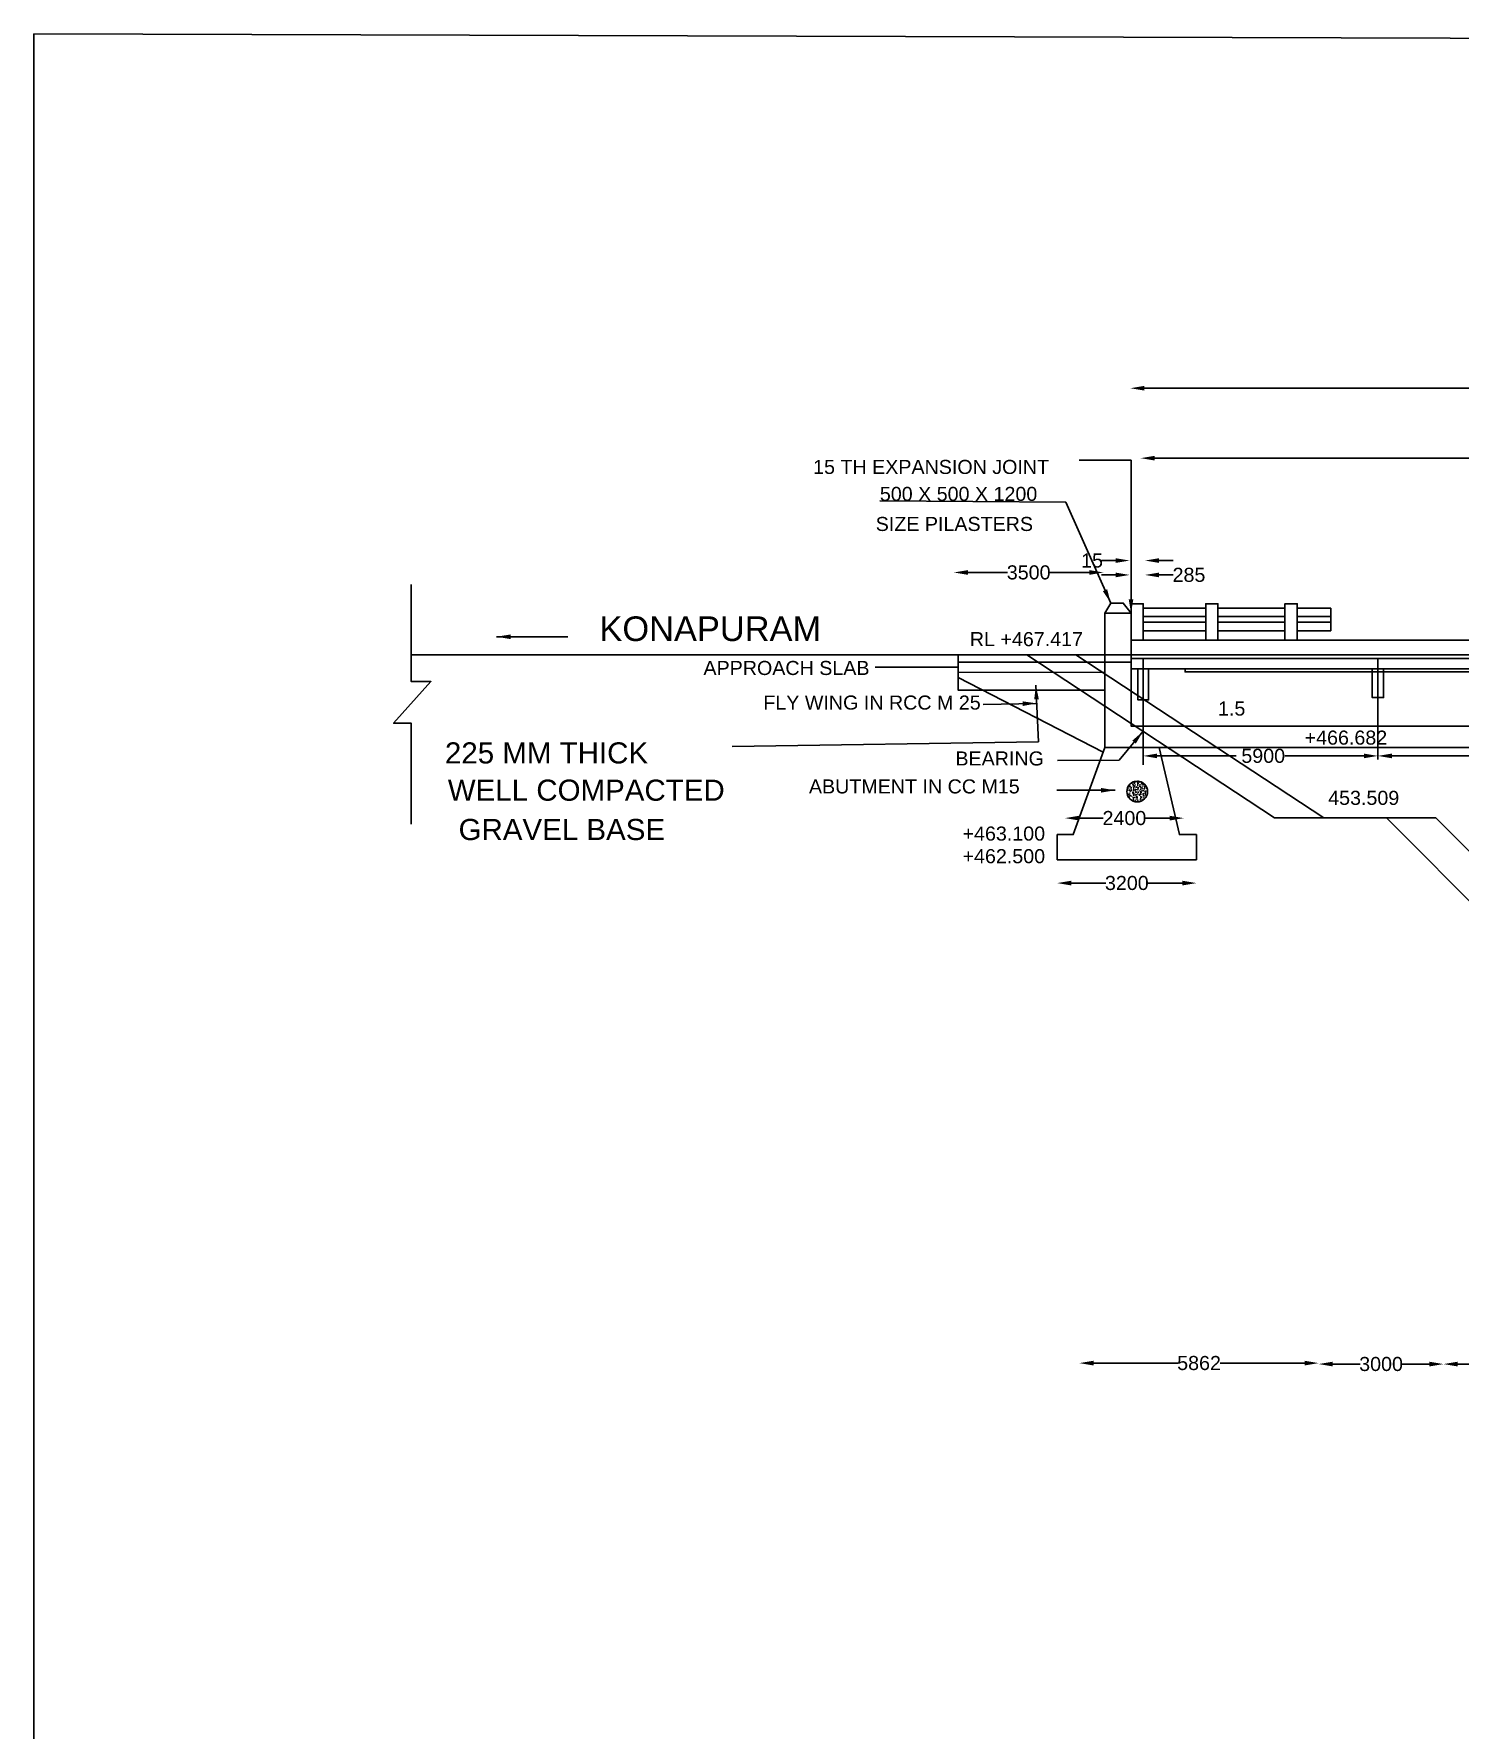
# Model space of a CAD drawing. Header units: millimetres. Extents: x 5124 to 2385548, y 2311 to 44314889.
# Drawn here: x 2375415 to 2377442, y 44312479 to 44314889 of the extents above; entities that cross this region are included whole.
import ezdxf

# ---------------------------------------------------------------- set-up
doc = ezdxf.new("R2010")
doc.units = ezdxf.units.MM
doc.header["$MEASUREMENT"] = 0
for name, color, linetype in [('DIMENSIONS', 7, 'Continuous'), ('DRAWING', 2, 'Continuous'), ('TEXT', 7, 'Continuous')]:
    doc.layers.add(name, color=color, linetype=linetype)
doc.styles.get("Standard").update_dxf_attribs({"font": 'arial.ttf', "height": 20})
doc.dimstyles.get("Standard").update_dxf_attribs({"dimtxt": 25, "dimasz": 20, "dimexe": 0.18, "dimexo": 0.0625, "dimgap": 0.09, "dimtad": 0, "dimdec": 0, "dimzin": 0, "dimdsep": 46, "dimtxsty": 'Standard', "dimcen": 0.09, "dimse1": 1, "dimse2": 1, "dimadec": 0, "dimazin": 0, "dimtfac": 1, "dimtdec": 0, "dimtofl": 0, "dimtmove": 0, "dimatfit": 3, "dimfxl": 1, "dimtolj": 1, "dimtzin": 0, "dimarcsym": 0})

# ---------------------------------------------------------------- blocks, each defined once
blk = doc.blocks.new('*D53')
at = {"layer": 'Defpoints', "color": 0, "transparency": 16777216}
for p in [(2376973.279307589, 44314381.41847197), (2380214.202975184, 44314385.49204618), (2380214.202975184, 44314381.41847197)]:
    blk.add_point(p, dxfattribs=at)
at = {"layer": 'DIMENSIONS', "color": 0, "lineweight": -2, "transparency": 16777216}
for p, q in [((2376993.279307589, 44314385.49204618), (2378556.052232792, 44314385.49204618)), ((2380194.202975184, 44314385.49204618), (2378631.430049981, 44314385.49204618))]:
    blk.add_line(p, q, dxfattribs=at)
at = {"layer": 'DIMENSIONS', "color": 0, "transparency": 16777216}
for points in [[(2376993.279307589, 44314388.82537951), (2376993.279307589, 44314382.15871284), (2376973.279307589, 44314385.49204618)], [(2380194.202975184, 44314388.82537951), (2380194.202975184, 44314382.15871284), (2380214.202975184, 44314385.49204618)]]:
    blk.add_solid(points, dxfattribs=at)
at = {"layer": 'DIMENSIONS', "color": 0, "transparency": 16777216, "insert": (2378593.741141386, 44314385.49204618), "char_height": 20, "attachment_point": 5}
blk.add_mtext('\\A1;54900', dxfattribs=at)
blk = doc.blocks.new('*D54')
at = {"layer": 'Defpoints', "color": 0, "transparency": 16777216}
for p in [(2376987.85755606, 44314283.49104123), (2378011.301750906, 44314286.14209746), (2378011.301750906, 44314283.49104123)]:
    blk.add_point(p, dxfattribs=at)
at = {"layer": 'DIMENSIONS', "color": 0, "lineweight": -2, "transparency": 16777216}
for p, q in [((2377007.85755606, 44314286.14209746), (2377462.832081859, 44314286.14209746)), ((2377991.301750906, 44314286.14209746), (2377536.327225106, 44314286.14209746))]:
    blk.add_line(p, q, dxfattribs=at)
at = {"layer": 'DIMENSIONS', "color": 0, "transparency": 16777216}
for points in [[(2377007.85755606, 44314289.47543079), (2377007.85755606, 44314282.80876412), (2376987.85755606, 44314286.14209746)], [(2377991.301750906, 44314289.47543079), (2377991.301750906, 44314282.80876412), (2378011.301750906, 44314286.14209746)]]:
    blk.add_solid(points, dxfattribs=at)
at = {"layer": 'DIMENSIONS', "color": 0, "transparency": 16777216, "insert": (2377499.579653483, 44314286.14209746), "char_height": 20, "attachment_point": 5}
blk.add_mtext('\\A1;17700', dxfattribs=at)
blk = doc.blocks.new('*D59')
at = {"layer": 'Defpoints', "color": 0, "transparency": 16777216}
for p in [(2376722.37997853, 44314113.92043237), (2376935.171254545, 44314123.71640843), (2376935.171254545, 44314113.92043237)]:
    blk.add_point(p, dxfattribs=at)
at = {"layer": 'DIMENSIONS', "color": 0, "lineweight": -2, "transparency": 16777216}
for p, q in [((2376742.37997853, 44314123.71640843), (2376798.86296988, 44314123.71640843)), ((2376915.171254545, 44314123.71640843), (2376858.688263196, 44314123.71640843))]:
    blk.add_line(p, q, dxfattribs=at)
at = {"layer": 'DIMENSIONS', "color": 0, "transparency": 16777216}
for points in [[(2376742.37997853, 44314127.04974177), (2376742.37997853, 44314120.3830751), (2376722.37997853, 44314123.71640843)], [(2376915.171254545, 44314127.04974177), (2376915.171254545, 44314120.3830751), (2376935.171254545, 44314123.71640843)]]:
    blk.add_solid(points, dxfattribs=at)
at = {"layer": 'DIMENSIONS', "color": 0, "transparency": 16777216, "insert": (2376828.775616538, 44314123.71640843), "char_height": 20, "attachment_point": 5}
blk.add_mtext('\\A1;3500', dxfattribs=at)
blk = doc.blocks.new('*D60')
at = {"layer": 'Defpoints', "color": 0, "transparency": 16777216}
for p in [(2376972.358576104, 44314119.51351441), (2376994.149221197, 44314120.2247734), (2376994.149221197, 44314119.51351441)]:
    blk.add_point(p, dxfattribs=at)
at = {"layer": 'DIMENSIONS', "color": 0, "lineweight": -2, "transparency": 16777216}
for p, q in [((2376952.358576104, 44314120.2247734), (2376932.358576104, 44314120.2247734)), ((2377014.149221197, 44314120.2247734), (2377034.149221197, 44314120.2247734))]:
    blk.add_line(p, q, dxfattribs=at)
at = {"layer": 'DIMENSIONS', "color": 0, "transparency": 16777216}
for points in [[(2376952.358576104, 44314123.55810674), (2376952.358576104, 44314116.89144006), (2376972.358576104, 44314120.2247734)], [(2377014.149221197, 44314123.55810674), (2377014.149221197, 44314116.89144006), (2376994.149221197, 44314120.2247734)]]:
    blk.add_solid(points, dxfattribs=at)
at = {"layer": 'DIMENSIONS', "color": 0, "transparency": 16777216, "insert": (2377056.578921061, 44314120.2247734), "char_height": 20, "attachment_point": 5}
blk.add_mtext('\\A1;285', dxfattribs=at)
blk = doc.blocks.new('*D61')
at = {"layer": 'Defpoints', "color": 0, "transparency": 16777216}
for p in [(2376994.149221197, 44314140.62497439), (2376972.358576104, 44314120.2247734), (2376994.149221197, 44314120.2247734)]:
    blk.add_point(p, dxfattribs=at)
at = {"layer": 'DIMENSIONS', "color": 0, "lineweight": -2, "transparency": 16777216}
for p, q in [((2376952.358576104, 44314140.62497439), (2376932.358576104, 44314140.62497439)), ((2377014.149221197, 44314140.62497439), (2377034.149221197, 44314140.62497439))]:
    blk.add_line(p, q, dxfattribs=at)
at = {"layer": 'DIMENSIONS', "color": 0, "transparency": 16777216}
for points in [[(2376952.358576104, 44314143.95830773), (2376952.358576104, 44314137.29164106), (2376972.358576104, 44314140.62497439)], [(2377014.149221197, 44314143.95830773), (2377014.149221197, 44314137.29164106), (2376994.149221197, 44314140.62497439)]]:
    blk.add_solid(points, dxfattribs=at)
at = {"layer": 'DIMENSIONS', "color": 0, "transparency": 16777216, "insert": (2376918.810185927, 44314140.62497439), "char_height": 20, "attachment_point": 5}
blk.add_mtext('\\A1;15', dxfattribs=at)
blk = doc.blocks.new('*D64')
at = {"layer": 'Defpoints', "color": 0, "transparency": 16777216}
for p in [(2376869.278580629, 44313715.49006588), (2377067.237835244, 44313715.49006588), (2377067.237835244, 44313682.41253598)]:
    blk.add_point(p, dxfattribs=at)
at = {"layer": 'DIMENSIONS', "color": 0, "lineweight": -2, "transparency": 16777216}
for p, q in [((2376889.278580629, 44313682.41253598), (2376938.345561279, 44313682.41253598)), ((2377047.237835244, 44313682.41253598), (2376998.170854595, 44313682.41253598))]:
    blk.add_line(p, q, dxfattribs=at)
at = {"layer": 'DIMENSIONS', "color": 0, "transparency": 16777216}
for points in [[(2376889.278580629, 44313685.74586932), (2376889.278580629, 44313679.07920264), (2376869.278580629, 44313682.41253598)], [(2377047.237835244, 44313685.74586932), (2377047.237835244, 44313679.07920264), (2377067.237835244, 44313682.41253598)]]:
    blk.add_solid(points, dxfattribs=at)
at = {"layer": 'DIMENSIONS', "color": 0, "transparency": 16777216, "insert": (2376968.258207937, 44313682.41253598), "char_height": 20, "attachment_point": 5}
blk.add_mtext('\\A1;3200', dxfattribs=at)
blk = doc.blocks.new('*D65')
at = {"layer": 'Defpoints', "color": 0, "transparency": 16777216}
for p in [(2376880.438883074, 44313774.68222477), (2377049.188503169, 44313774.68222477), (2377049.188503169, 44313774.68222477)]:
    blk.add_point(p, dxfattribs=at)
at = {"layer": 'DIMENSIONS', "color": 0, "lineweight": -2, "transparency": 16777216}
for p, q in [((2376900.438883074, 44313774.68222477), (2376934.723693121, 44313774.68222477)), ((2377029.188503169, 44313774.68222477), (2376994.903693121, 44313774.68222477))]:
    blk.add_line(p, q, dxfattribs=at)
at = {"layer": 'DIMENSIONS', "color": 0, "transparency": 16777216}
for points in [[(2376900.438883074, 44313778.01555811), (2376900.438883074, 44313771.34889144), (2376880.438883074, 44313774.68222477)], [(2377029.188503169, 44313778.01555811), (2377029.188503169, 44313771.34889144), (2377049.188503169, 44313774.68222477)]]:
    blk.add_solid(points, dxfattribs=at)
at = {"layer": 'DIMENSIONS', "color": 0, "transparency": 16777216, "insert": (2376964.813693121, 44313774.68222477), "char_height": 20, "attachment_point": 5}
blk.add_mtext('\\A1;2400', dxfattribs=at)
blk = doc.blocks.new('*D66')
at = {"layer": 'Defpoints', "color": 0, "transparency": 16777216}
for p in [(2376991.326919682, 44313875.0619215), (2377325.096957176, 44313875.0619215), (2377325.096957176, 44313863.07231908)]:
    blk.add_point(p, dxfattribs=at)
at = {"layer": 'DIMENSIONS', "color": 0, "lineweight": -2, "transparency": 16777216}
for p, q in [((2377011.326919682, 44313863.07231908), (2377123.831351799, 44313863.07231908)), ((2377305.096957176, 44313863.07231908), (2377192.592525059, 44313863.07231908))]:
    blk.add_line(p, q, dxfattribs=at)
at = {"layer": 'DIMENSIONS', "color": 0, "transparency": 16777216}
for points in [[(2377011.326919682, 44313866.40565241), (2377011.326919682, 44313859.73898574), (2376991.326919682, 44313863.07231908)], [(2377305.096957176, 44313866.40565241), (2377305.096957176, 44313859.73898574), (2377325.096957176, 44313863.07231908)]]:
    blk.add_solid(points, dxfattribs=at)
at = {"layer": 'DIMENSIONS', "color": 0, "transparency": 16777216, "insert": (2377158.211938429, 44313863.07231908), "char_height": 20, "attachment_point": 5}
blk.add_mtext('\\A1; 5900', dxfattribs=at)
blk = doc.blocks.new('*D67')
at = {"layer": 'Defpoints', "color": 0, "transparency": 16777216}
for p in [(2377325.096957176, 44313863.07231908), (2377672.07959727, 44313863.07231908), (2377672.07959727, 44313858.15313123)]:
    blk.add_point(p, dxfattribs=at)
at = {"layer": 'DIMENSIONS', "color": 0, "lineweight": -2, "transparency": 16777216}
for p, q in [((2377345.096957176, 44313863.07231908), (2377468.668809283, 44313863.07231908)), ((2377652.07959727, 44313863.07231908), (2377528.507745163, 44313863.07231908))]:
    blk.add_line(p, q, dxfattribs=at)
at = {"layer": 'DIMENSIONS', "color": 0, "transparency": 16777216}
for points in [[(2377345.096957176, 44313866.40565241), (2377345.096957176, 44313859.73898574), (2377325.096957176, 44313863.07231908)], [(2377652.07959727, 44313866.40565241), (2377652.07959727, 44313859.73898574), (2377672.07959727, 44313863.07231908)]]:
    blk.add_solid(points, dxfattribs=at)
at = {"layer": 'DIMENSIONS', "color": 0, "transparency": 16777216, "insert": (2377498.588277223, 44313863.07231908), "char_height": 20, "attachment_point": 5}
blk.add_mtext('\\A1;5900', dxfattribs=at)
blk = doc.blocks.new('*D154')
at = {"layer": 'Defpoints', "color": 0, "transparency": 16777216}
for p in [(2376900.918351037, 44313111.60006925), (2377240.888542403, 44313111.60006925), (2377240.888542403, 44313000.36335316)]:
    blk.add_point(p, dxfattribs=at)
at = {"layer": 'DIMENSIONS', "color": 0, "lineweight": -2, "transparency": 16777216}
for p, q in [((2376920.918351037, 44313000.36335316), (2377041.052191604, 44313000.36335316)), ((2377220.888542403, 44313000.36335316), (2377100.754701836, 44313000.36335316))]:
    blk.add_line(p, q, dxfattribs=at)
at = {"layer": 'DIMENSIONS', "color": 0, "transparency": 16777216}
for points in [[(2376920.918351037, 44313003.69668649), (2376920.918351037, 44312997.03001982), (2376900.918351037, 44313000.36335316)], [(2377220.888542403, 44313003.69668649), (2377220.888542403, 44312997.03001982), (2377240.888542403, 44313000.36335316)]]:
    blk.add_solid(points, dxfattribs=at)
at = {"layer": 'DIMENSIONS', "color": 0, "transparency": 16777216, "insert": (2377070.90344672, 44313000.36335316), "char_height": 20, "attachment_point": 5}
blk.add_mtext('\\A1;5862', dxfattribs=at)
blk = doc.blocks.new('*D155')
at = {"layer": 'Defpoints', "color": 0, "transparency": 16777216}
for p in [(2377240.888542403, 44313000.36335316), (2377418.255162932, 44313000.36335316), (2377418.255162932, 44312998.97995603)]:
    blk.add_point(p, dxfattribs=at)
at = {"layer": 'DIMENSIONS', "color": 0, "lineweight": -2, "transparency": 16777216}
for p, q in [((2377260.888542403, 44312998.97995603), (2377299.65920601, 44312998.97995603)), ((2377398.255162932, 44312998.97995603), (2377359.484499326, 44312998.97995603))]:
    blk.add_line(p, q, dxfattribs=at)
at = {"layer": 'DIMENSIONS', "color": 0, "transparency": 16777216}
for points in [[(2377260.888542403, 44313002.31328937), (2377260.888542403, 44312995.6466227), (2377240.888542403, 44312998.97995603)], [(2377398.255162932, 44313002.31328937), (2377398.255162932, 44312995.6466227), (2377418.255162932, 44312998.97995603)]]:
    blk.add_solid(points, dxfattribs=at)
at = {"layer": 'DIMENSIONS', "color": 0, "transparency": 16777216, "insert": (2377329.571852668, 44312998.97995603), "char_height": 20, "attachment_point": 5}
blk.add_mtext('\\A1;3000', dxfattribs=at)
blk = doc.blocks.new('*D156')
at = {"layer": 'Defpoints', "color": 0, "transparency": 16777216}
for p in [(2377418.255162932, 44313000.36335316), (2377704.243420181, 44313000.36335316), (2377704.243420181, 44312998.97995603)]:
    blk.add_point(p, dxfattribs=at)
at = {"layer": 'DIMENSIONS', "color": 0, "lineweight": -2, "transparency": 16777216}
for p, q in [((2377438.255162932, 44312998.97995603), (2377531.329823617, 44312998.97995603)), ((2377684.243420181, 44312998.97995603), (2377591.168759497, 44312998.97995603))]:
    blk.add_line(p, q, dxfattribs=at)
at = {"layer": 'DIMENSIONS', "color": 0, "transparency": 16777216}
for points in [[(2377438.255162932, 44313002.31328937), (2377438.255162932, 44312995.6466227), (2377418.255162932, 44312998.97995603)], [(2377684.243420181, 44313002.31328937), (2377684.243420181, 44312995.6466227), (2377704.243420181, 44312998.97995603)]]:
    blk.add_solid(points, dxfattribs=at)
at = {"layer": 'DIMENSIONS', "color": 0, "transparency": 16777216, "insert": (2377561.249291557, 44312998.97995603), "char_height": 20, "attachment_point": 5}
blk.add_mtext('\\A1;5000', dxfattribs=at)

msp = doc.modelspace()

# ---------------------------------------------------------------- hatches: boundary and pattern name
at = {"layer": 'DIMENSIONS'}
h = msp.add_hatch(dxfattribs=at)
h.set_pattern_fill('AR-CONC', color=0)
h.set_pattern_definition([(49.99999999999999, (0, 0), (7.172601826007535, -0.6275213498259511), [0.75, -8.25]), (355, (0, 0), (-1.38751333613, 7.521921337000118), [0.6, -6.6]), (100.45144446, (0.59771681, -0.05229344), (5.78508846727112, 6.894399909686294), [0.6374019199999998, -7.011421119999999]), (46.18420000000001, (0, 2), (10.67241330671572, -1.655192807930765), [1.125, -12.375]), (96.63563549, (0.88936745, 1.86206693), (9.346619456742284, 9.741186007745505), [0.95610342, -10.5171376]), (351.1841639899999, (0, 2), (9.346619450547731, 9.741186002699902), [0.9, -9.90000001]), (21, (1, 1.5), (5.969070521184617, -4.026188906653388), [0.75, -8.25]), (326.0000000000001, (1, 1.5), (2.433153319215817, 7.25150045046853), [0.6, -6.6]), (71.45144474, (1.49742254, 1.16448426), (8.402223767299711, 3.225311528063538), [0.6374019000000001, -7.01142112]), (37.50000000000001, (0, 0), (0.1215985531729067, 3.328938538313115), [0, -6.52, 0, -6.7, 0, -6.625]), (7.499999999999999, (0, 0), (2.630695374421486, 3.944117118823602), [0, -3.82, 0, -6.37, 0, -2.525]), (327.5, (-2.23, 0), (5.33822436172409, -0.2255487173437976), [0, -2.5, 0, -7.8, 0, -10.35]), (317.5, (-3.23, 0), (5.831861693423862, 1.001049823323177), [0, -3.25, 0, -5.18, 0, -7.35])])
h.paths.add_polyline_path([(2376997.749226621, 44313812.45848709, 1), (2376968.214495558, 44313812.45848709, 1)])

# ---------------------------------------------------------------- linework, layer by layer
at = {"layer": 'DIMENSIONS', "color": 0}
msp.add_circle((2376982.98186109, 44313812.45848709), 14.76736553153023, dxfattribs=at)
at = {"layer": 'DRAWING', "color": 0}
for points in [[(2375415.145495296, 44314888.90069856), (2385479.091872544, 44314858.43335481), (2385479.091872544, 44308548.71353075), (2375415.145495296, 44308579.1808745)], [(2376974.220292278, 44314027.5988562), (2376991.552600782, 44314027.5988562), (2376991.552600782, 44314079.3024869), (2376974.220292278, 44314079.3024869)], [(2377080.397095039, 44314027.5988562), (2377097.729403544, 44314027.5988562), (2377097.729403544, 44314079.3024869), (2377080.397095039, 44314079.3024869)], [(2377193.036583855, 44314027.5988562), (2377210.36889236, 44314027.5988562), (2377210.36889236, 44314079.3024869), (2377193.036583855, 44314079.3024869)], [(2377317.0093672, 44313986.75057433), (2377333.057345078, 44313986.75057433), (2377333.057345078, 44313946.04913463), (2377317.0093672, 44313946.04913463)]]:
    msp.add_lwpolyline(points, close=True, dxfattribs=at)
for points in [[(2375951.482785144, 44314106.79235185), (2375951.482785144, 44313968.64426094), (2375979.37286585, 44313968.64426094), (2375926.378840202, 44313909.51581807), (2375951.482785144, 44313909.51581806), (2375951.482785144, 44313765.99364169)], [(2376936.970600847, 44314065.72549459), (2376945.489036561, 44314080.21054531), (2376963.289120437, 44314080.21054531), (2376974.220292278, 44314065.72549459)], [(2376728.601292568, 44314006.84347649), (2376728.601292568, 44313956.38547239), (2376936.970600847, 44313956.38547239), (2376936.970600847, 44314065.72549459), (2376974.220292278, 44314065.72549459), (2376974.220292278, 44313905.4126768), (2378575.476938556, 44313905.4126768)], [(2376991.552600782, 44314073.10304722), (2377080.397095039, 44314073.10304722)], [(2376991.552600782, 44314061.05523878), (2377080.397095039, 44314061.05523878)], [(2376991.552600782, 44314052.91478206), (2377080.397095039, 44314052.91478206)], [(2377097.729403544, 44314073.10304722), (2377193.036583855, 44314073.10304722)], [(2377097.729403544, 44314061.05523878), (2377193.036583855, 44314061.05523878)], [(2377097.729403544, 44314052.91478206), (2377193.036583855, 44314052.91478206)], [(2377210.36889236, 44314073.10304722), (2377258.385623922, 44314073.10304722)], [(2377210.36889236, 44314061.05523878), (2377258.385623922, 44314061.05523878)], [(2377210.36889236, 44314052.91478206), (2377258.385623922, 44314052.91478206)], [(2377258.385623922, 44314073.10304722), (2377258.385623922, 44314040.86528578)], [(2376991.552600782, 44314040.86528578), (2377080.397095039, 44314040.86528578)], [(2377097.729403544, 44314040.86528578), (2377193.036583855, 44314040.86528578)], [(2377210.36889236, 44314040.86528578), (2377258.385623922, 44314040.86528578)], [(2375952.373199667, 44314006.84347649), (2378575.476938556, 44314006.84347649)], [(2376826.317105714, 44314006.84347649), (2377178.047255501, 44313774.93075932), (2377337.156534519, 44313774.93075932), (2377630.037259928, 44313481.31395405), (2377808.300709424, 44313481.31395405), (2378082.355527773, 44313214.16755782), (2378575.476938556, 44313214.16755782)], [(2376895.88433071, 44314006.84347649), (2377248.295627091, 44313774.93075932)], [(2376974.220292278, 44314027.5988562), (2378575.476938556, 44314027.5988562)], [(2376728.601292568, 44313988.93548439), (2376610.746518689, 44313988.93548439)], [(2376728.601292568, 44313996.35523305), (2376936.970600847, 44313996.35523305)], [(2376936.970600847, 44313982.27863984), (2376728.601292568, 44313981.61447444)], [(2376936.970600847, 44313996.35523305), (2376974.220292278, 44313996.35523305)], [(2376974.220292278, 44314001.53690466), (2378575.476938556, 44314001.53690466)], [(2376974.220292278, 44313986.75057433), (2378575.476938556, 44313986.75057433)], [(2376984.023058617, 44313986.75057433), (2376984.023058617, 44313942.60087565), (2376999.156002217, 44313942.60087565), (2376999.156002217, 44313986.75057433)], [(2376991.326919682, 44314001.53690466), (2376991.326919682, 44313850.34011564)], [(2377051.070861876, 44313986.75057433), (2377051.070861876, 44313982.48118074), (2378575.476938556, 44313982.48118074)], [(2377325.096957176, 44314001.53690466), (2377325.096957176, 44313858.15313123)], [(2376728.601292568, 44313974.30021584), (2376934.59055716, 44313868.47502893)], [(2376936.970600847, 44313956.38547239), (2376936.970600847, 44313875.0619215)], [(2376936.970600847, 44313875.0619215), (2376892.244710056, 44313751.28073245), (2376869.278580629, 44313751.28073245), (2376869.278580629, 44313715.49006588), (2377067.237835244, 44313715.49006588), (2377067.237835244, 44313751.28073245), (2377042.892999459, 44313751.28073245), (2377014.416147891, 44313875.0619215)], [(2376936.970600847, 44313875.0619215), (2378575.476938556, 44313875.0619215)], [(2377337.156534519, 44313774.93075932), (2377407.224361229, 44313774.93075932), (2377702.185456053, 44313481.31395405)]]:
    msp.add_lwpolyline(points, dxfattribs=at)

# ---------------------------------------------------------------- texts
at = {"layer": 'DIMENSIONS', "color": 0}
msp.add_text('RL +467.417', height=20, dxfattribs=at).set_placement((2376745.171559073, 44314019.00975195))
at = {"layer": 'TEXT', "color": 0}
for s, height, p in [('15 TH EXPANSION JOINT ', 20, (2376522.478943273, 44314263.67277941)), ('500 X 500 X 1200', 20, (2376617.314286001, 44314225.36178389)), ('SIZE PILASTERS ', 20, (2376611.431834854, 44314182.65391462)), ('KONAPURAM ', 35, (2376218.791009203, 44314026.30625696)), ('APPROACH SLAB ', 20, (2376366.619563937, 44313978.03763559)), ('FLY WING IN RCC M 25 ', 20, (2376451.736074343, 44313928.89610548)), ('1.5', 20, (2377097.833816506, 44313920.39332756)), ('+466.682', 20, (2377220.956076451, 44313879.07564632)), ('225 MM THICK ', 30, (2375999.247702315, 44313852.33877434)), ('BEARING ', 20, (2376724.681807235, 44313849.46140844)), ('WELL COMPACTED ', 30, (2376003.339842238, 44313799.38230965)), ('ABUTMENT IN CC M15 ', 20, (2376516.494188637, 44313809.72789494)), ('453.509', 20, (2377254.409320325, 44313793.49825802)), ('GRAVEL BASE ', 30, (2376018.634215198, 44313743.51614909)), ('+463.100', 20, (2376734.809853546, 44313742.7402302)), ('+462.500', 20, (2376734.809853546, 44313710.6119899))]:
    msp.add_text(s, height=height, dxfattribs=at).set_placement(p)

# ---------------------------------------------------------------- dimensions: what is measured, and where the dimension line sits
at = {"layer": 'DIMENSIONS', "color": 0}
for base, p1, p2, text, picture, middle in [((2380214.202975184, 44314385.49204618), (2376973.279307589, 44314381.41847197), (2380214.202975184, 44314381.41847197), '54900', '*D53', (2378593.741141386, 44314385.49204618)), ((2378011.301750906, 44314286.14209746), (2376987.85755606, 44314283.49104123), (2378011.301750906, 44314283.49104123), '17700', '*D54', (2377499.579653483, 44314286.14209746)), ((2376935.171254545, 44314123.71640843), (2376722.37997853, 44314113.92043237), (2376935.171254545, 44314113.92043237), '3500', '*D59', (2376828.775616538, 44314123.71640843)), ((2376994.149221197, 44314120.2247734), (2376972.358576104, 44314119.51351441), (2376994.149221197, 44314119.51351441), '285', '*D60', (2377056.578921061, 44314120.2247734)), ((2377325.096957176, 44313863.07231908), (2376991.326919682, 44313875.0619215), (2377325.096957176, 44313875.0619215), ' 5900', '*D66', (2377158.211938429, 44313863.07231908)), ((2377672.07959727, 44313863.07231908), (2377325.096957176, 44313863.07231908), (2377672.07959727, 44313858.15313123), '5900', '*D67', (2377498.588277223, 44313863.07231908)), ((2377049.188503169, 44313774.68222477), (2376880.438883074, 44313774.68222477), (2377049.188503169, 44313774.68222477), '2400', '*D65', (2376964.813693121, 44313774.68222477)), ((2377067.237835244, 44313682.41253598), (2376869.278580629, 44313715.49006588), (2377067.237835244, 44313715.49006588), '3200', '*D64', (2376968.258207937, 44313682.41253598)), ((2377240.888542403, 44313000.36335316), (2376900.918351037, 44313111.60006925), (2377240.888542403, 44313111.60006925), '5862', '*D154', (2377070.90344672, 44313000.36335316)), ((2377418.255162932, 44312998.97995603), (2377240.888542403, 44313000.36335316), (2377418.255162932, 44313000.36335316), '3000', '*D155', (2377329.571852668, 44312998.97995603)), ((2377704.243420181, 44312998.97995603), (2377418.255162932, 44313000.36335316), (2377704.243420181, 44313000.36335316), '5000', '*D156', (2377561.249291557, 44312998.97995603))]:
    dim = msp.add_linear_dim(base=base, p1=p1, p2=p2, text=text, dimstyle='Standard', dxfattribs=at)
    dim.commit()
    dim.dimension.update_dxf_attribs({"geometry": picture, "text_midpoint": middle})
dim = msp.add_linear_dim(base=(2376994.149221197, 44314140.62497439), p1=(2376972.358576104, 44314120.2247734), p2=(2376994.149221197, 44314120.2247734), text='15', dimstyle='Standard', dxfattribs=at)
dim.commit()
dim.dimension.update_dxf_attribs({"geometry": '*D61', "text_midpoint": (2376918.810185927, 44314140.62497439), "dimtype": 160})

# ---------------------------------------------------------------- leaders
for points in [[(2376974.220292278, 44314065.72549459), (2376974.220292278, 44314283.07595644), (2376900.382837334, 44314283.07595644)], [(2376945.489036561, 44314080.21054531), (2376881.447810648, 44314223.7751004), (2376617.314286001, 44314225.36178389)], [(2376072.473331166, 44314032.36819047), (2376174.055103913, 44314032.36819047)], [(2376838.990105211, 44313963.47421522), (2376842.954227988, 44313883.20400579), (2376407.531710363, 44313876.3647799)], [(2376840.263378778, 44313937.69147799), (2376763.955132733, 44313936.23174519)], [(2376991.326919682, 44313898.044517), (2376957.186399746, 44313856.92813335), (2376869.98154113, 44313856.56778966)], [(2376951.675287127, 44313814.22917692), (2376868.977738944, 44313814.22917692)]]:
    msp.add_leader(points, dimstyle='Standard', override={"dimgap": 0.09, "dimtad": 0}, dxfattribs=at)

doc.saveas('drawing.dxf')
